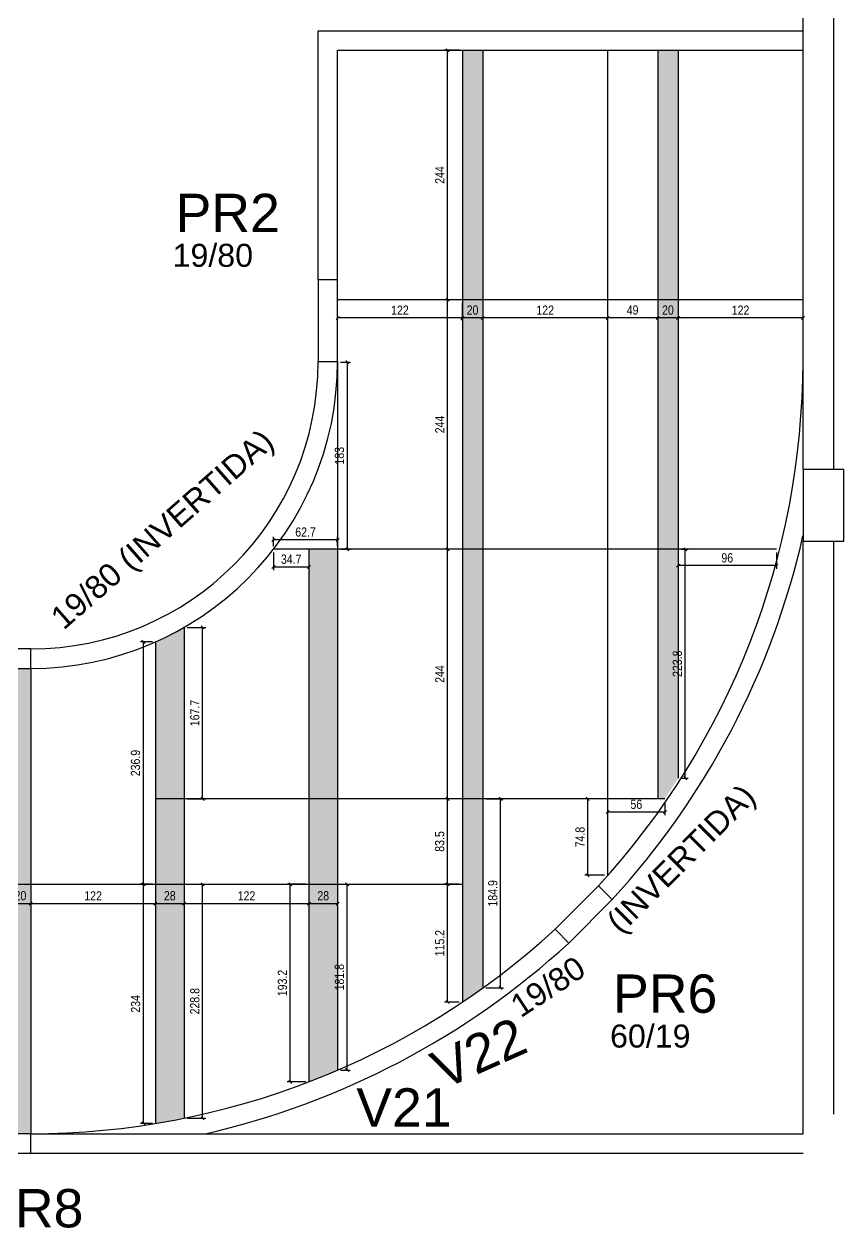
# Model space of a CAD drawing. Extents: x 1137 to 6709, y 1202 to 4823.
# Drawn here: x 4014 to 4815, y 2267 to 3445 of the extents above; entities that cross this region are included whole.
import ezdxf

# ---------------------------------------------------------------- set-up
doc = ezdxf.new("R2010")
doc.units = 0
for name, color, linetype in [('216', 7, 'Continuous'), ('220', 4, 'Continuous'), ('Painéis', 200, 'Continuous'), ('Pilares', 5, 'Continuous'), ('VIGA', 3, 'Continuous')]:
    doc.layers.add(name, color=color, linetype=linetype)
doc.layers.add('Hachura', color=251, linetype='Continuous', lineweight=9)
doc.styles.add('COTA TECNICA-50', font='techl___.ttf', dxfattribs={"height": 9})
doc.styles.get("Standard").update_dxf_attribs({"font": 'arial.ttf'})
doc.dimstyles.new('COTA PAINEL-50', dxfattribs={"dimtxt": 9, "dimasz": 3, "dimexe": 3, "dimexo": 3, "dimgap": 3, "dimtad": 1, "dimdec": 1, "dimzin": 12, "dimdsep": 46, "dimtxsty": 'COTA TECNICA-50', "dimblk1": 'OBLIQUE', "dimblk2": 'OBLIQUE', "dimsah": 1, "dimcen": 0.9, "dimclrd": 4, "dimclre": 4, "dimclrt": 240, "dimadec": 1, "dimazin": 3, "dimtfac": 1, "dimtdec": 1, "dimtmove": 0, "dimatfit": 3, "dimfxl": 1, "dimtolj": 1, "dimtzin": 12, "dimarcsym": 0})

# ---------------------------------------------------------------- blocks, each defined once
blk = doc.blocks.new('_Oblique')
at = {"color": 0, "linetype": 'ByBlock', "lineweight": -2}
blk.add_line((-0.5, -0.5), (0.5, 0.5), dxfattribs=at)
blk = doc.blocks.new('*D284')
at = {"color": 4, "lineweight": -2, "transparency": 16777216}
blk.add_line((4000.2, 2584.6), (4020.2, 2584.6), dxfattribs=at)
at = {"layer": 'Defpoints', "color": 0, "transparency": 16777216}
for p in [(4000.2, 2584.6), (4020.2, 2584.6), (4020.2, 2584.6)]:
    blk.add_point(p, dxfattribs=at)
at = {"color": 4, "lineweight": -2, "transparency": 16777216, "xscale": 3, "yscale": 3, "zscale": 3, "rotation": 180}
blk.add_blockref('_Oblique', (4000.2, 2584.6), dxfattribs=at)
at = {"color": 4, "lineweight": -2, "transparency": 16777216, "xscale": 3, "yscale": 3, "zscale": 3}
blk.add_blockref('_Oblique', (4020.2, 2584.6), dxfattribs=at)
at = {"color": 240, "transparency": 16777216, "insert": (4010.2, 2592.2), "char_height": 9, "attachment_point": 5, "style": 'COTA TECNICA-50'}
blk.add_mtext('\\A1;20', dxfattribs=at)
blk = doc.blocks.new('*D326')
at = {"color": 4, "lineweight": -2, "transparency": 16777216}
for p, q in [((4653.2, 3172), (4653.2, 3154.3)), ((4775.2, 3172), (4775.2, 3154.3)), ((4775.2, 3157.3), (4653.2, 3157.3))]:
    blk.add_line(p, q, dxfattribs=at)
at = {"layer": 'Defpoints', "color": 0, "transparency": 16777216}
for p in [(4653.2, 3175), (4775.2, 3175), (4653.2, 3157.3)]:
    blk.add_point(p, dxfattribs=at)
at = {"color": 4, "lineweight": -2, "transparency": 16777216, "xscale": 3, "yscale": 3, "zscale": 3, "rotation": 180}
blk.add_blockref('_Oblique', (4653.2, 3157.3), dxfattribs=at)
at = {"color": 4, "lineweight": -2, "transparency": 16777216, "xscale": 3, "yscale": 3, "zscale": 3}
blk.add_blockref('_Oblique', (4775.2, 3157.3), dxfattribs=at)
at = {"color": 240, "transparency": 16777216, "insert": (4714.2, 3164.8), "char_height": 9, "attachment_point": 5, "style": 'COTA TECNICA-50'}
blk.add_mtext('\\A1;122', dxfattribs=at)
blk = doc.blocks.new('*D327')
at = {"color": 4, "lineweight": -2, "transparency": 16777216}
for p, q in [((4653.2, 3172), (4653.2, 3154.3)), ((4653.2, 3157.3), (4633.2, 3157.3))]:
    blk.add_line(p, q, dxfattribs=at)
at = {"layer": 'Defpoints', "color": 0, "transparency": 16777216}
for p in [(4653.2, 3175), (4633.2, 3157.3), (4633.2, 3157.3)]:
    blk.add_point(p, dxfattribs=at)
at = {"color": 4, "lineweight": -2, "transparency": 16777216, "xscale": 3, "yscale": 3, "zscale": 3, "rotation": 180}
blk.add_blockref('_Oblique', (4633.2, 3157.3), dxfattribs=at)
at = {"color": 4, "lineweight": -2, "transparency": 16777216, "xscale": 3, "yscale": 3, "zscale": 3}
blk.add_blockref('_Oblique', (4653.2, 3157.3), dxfattribs=at)
at = {"color": 240, "transparency": 16777216, "insert": (4643.2, 3164.9), "char_height": 9, "attachment_point": 5, "style": 'COTA TECNICA-50'}
blk.add_mtext('\\A1;20', dxfattribs=at)
blk = doc.blocks.new('*D328')
at = {"color": 4, "lineweight": -2, "transparency": 16777216}
blk.add_line((4442.2, 3157.3), (4320.2, 3157.3), dxfattribs=at)
at = {"layer": 'Defpoints', "color": 0, "transparency": 16777216}
for p in [(4320.2, 3157.3), (4320.2, 3157.3), (4442.2, 3157.3)]:
    blk.add_point(p, dxfattribs=at)
at = {"color": 4, "lineweight": -2, "transparency": 16777216, "xscale": 3, "yscale": 3, "zscale": 3, "rotation": 180}
blk.add_blockref('_Oblique', (4320.2, 3157.3), dxfattribs=at)
at = {"color": 4, "lineweight": -2, "transparency": 16777216, "xscale": 3, "yscale": 3, "zscale": 3}
blk.add_blockref('_Oblique', (4442.2, 3157.3), dxfattribs=at)
at = {"color": 240, "transparency": 16777216, "insert": (4381.2, 3164.8), "char_height": 9, "attachment_point": 5, "style": 'COTA TECNICA-50'}
blk.add_mtext('\\A1;122', dxfattribs=at)
blk = doc.blocks.new('*D312')
at = {"color": 4, "lineweight": -2, "transparency": 16777216}
for p, q in [((4653.2, 2928), (4653.2, 2912)), ((4749.2, 2928), (4749.2, 2912)), ((4749.2, 2915), (4653.2, 2915))]:
    blk.add_line(p, q, dxfattribs=at)
at = {"layer": 'Defpoints', "color": 0, "transparency": 16777216}
for p in [(4653.2, 2931), (4749.2, 2931), (4653.2, 2915)]:
    blk.add_point(p, dxfattribs=at)
at = {"color": 4, "lineweight": -2, "transparency": 16777216, "xscale": 3, "yscale": 3, "zscale": 3, "rotation": 180}
blk.add_blockref('_Oblique', (4653.2, 2915), dxfattribs=at)
at = {"color": 4, "lineweight": -2, "transparency": 16777216, "xscale": 3, "yscale": 3, "zscale": 3}
blk.add_blockref('_Oblique', (4749.2, 2915), dxfattribs=at)
at = {"color": 240, "transparency": 16777216, "insert": (4701.2, 2922.6), "char_height": 9, "attachment_point": 5, "style": 'COTA TECNICA-50'}
blk.add_mtext('\\A1;96', dxfattribs=at)
blk = doc.blocks.new('*D323')
at = {"color": 4, "lineweight": -2, "transparency": 16777216}
for p, q in [((4323.2, 3114), (4332.8, 3114)), ((4329.8, 2931), (4329.8, 3114)), ((4323.2, 2931), (4332.8, 2931))]:
    blk.add_line(p, q, dxfattribs=at)
at = {"layer": 'Defpoints', "color": 0, "transparency": 16777216}
for p in [(4320.2, 3114), (4329.8, 3114), (4320.2, 2931)]:
    blk.add_point(p, dxfattribs=at)
at = {"color": 4, "lineweight": -2, "transparency": 16777216, "xscale": 3, "yscale": 3, "zscale": 3}
for p, rotation in [((4329.8, 3114), 90), ((4329.8, 2931), 270)]:
    blk.add_blockref('_Oblique', p, dxfattribs=dict(at, rotation=rotation))
at = {"color": 240, "transparency": 16777216, "insert": (4322.1, 3022.5), "char_height": 9, "attachment_point": 5, "rotation": 90, "style": 'COTA TECNICA-50'}
blk.add_mtext('\\A1;183', dxfattribs=at)
blk = doc.blocks.new('*D324')
at = {"color": 4, "lineweight": -2, "transparency": 16777216}
for p, q in [((4257.6, 2934), (4257.6, 2943.2)), ((4320.2, 2934), (4320.2, 2943.2)), ((4320.2, 2940.2), (4257.6, 2940.2))]:
    blk.add_line(p, q, dxfattribs=at)
at = {"layer": 'Defpoints', "color": 0, "transparency": 16777216}
for p in [(4257.6, 2940.2), (4257.6, 2931), (4320.2, 2931)]:
    blk.add_point(p, dxfattribs=at)
at = {"color": 4, "lineweight": -2, "transparency": 16777216, "xscale": 3, "yscale": 3, "zscale": 3, "rotation": 180}
blk.add_blockref('_Oblique', (4257.6, 2940.2), dxfattribs=at)
at = {"color": 4, "lineweight": -2, "transparency": 16777216, "xscale": 3, "yscale": 3, "zscale": 3}
blk.add_blockref('_Oblique', (4320.2, 2940.2), dxfattribs=at)
at = {"color": 240, "transparency": 16777216, "insert": (4288.9, 2947.8), "char_height": 9, "attachment_point": 5, "style": 'COTA TECNICA-50'}
blk.add_mtext('\\A1;62.7', dxfattribs=at)
blk = doc.blocks.new('*D325')
at = {"color": 4, "lineweight": -2, "transparency": 16777216}
for p, q in [((4257.6, 2928), (4257.6, 2910.6)), ((4292.2, 2928), (4292.2, 2910.6)), ((4292.2, 2913.6), (4257.6, 2913.6))]:
    blk.add_line(p, q, dxfattribs=at)
at = {"layer": 'Defpoints', "color": 0, "transparency": 16777216}
for p in [(4257.6, 2931), (4292.2, 2931), (4257.6, 2913.6)]:
    blk.add_point(p, dxfattribs=at)
at = {"color": 4, "lineweight": -2, "transparency": 16777216, "xscale": 3, "yscale": 3, "zscale": 3, "rotation": 180}
blk.add_blockref('_Oblique', (4257.6, 2913.6), dxfattribs=at)
at = {"color": 4, "lineweight": -2, "transparency": 16777216, "xscale": 3, "yscale": 3, "zscale": 3}
blk.add_blockref('_Oblique', (4292.2, 2913.6), dxfattribs=at)
at = {"color": 240, "transparency": 16777216, "insert": (4274.9, 2921.3), "char_height": 9, "attachment_point": 5, "style": 'COTA TECNICA-50'}
blk.add_mtext('\\A1;34.7', dxfattribs=at)
blk = doc.blocks.new('*D306')
at = {"color": 4, "lineweight": -2, "transparency": 16777216}
for p, q in [((4584.2, 3172), (4584.2, 3154.3)), ((4633.2, 3172), (4633.2, 3154.3)), ((4633.2, 3157.3), (4584.2, 3157.3))]:
    blk.add_line(p, q, dxfattribs=at)
at = {"layer": 'Defpoints', "color": 0, "transparency": 16777216}
for p in [(4584.2, 3175), (4633.2, 3175), (4584.2, 3157.3)]:
    blk.add_point(p, dxfattribs=at)
at = {"color": 4, "lineweight": -2, "transparency": 16777216, "xscale": 3, "yscale": 3, "zscale": 3, "rotation": 180}
blk.add_blockref('_Oblique', (4584.2, 3157.3), dxfattribs=at)
at = {"color": 4, "lineweight": -2, "transparency": 16777216, "xscale": 3, "yscale": 3, "zscale": 3}
blk.add_blockref('_Oblique', (4633.2, 3157.3), dxfattribs=at)
at = {"color": 240, "transparency": 16777216, "insert": (4608.7, 3164.9), "char_height": 9, "attachment_point": 5, "style": 'COTA TECNICA-50'}
blk.add_mtext('\\A1;49', dxfattribs=at)
blk = doc.blocks.new('*D307')
at = {"color": 4, "lineweight": -2, "transparency": 16777216}
for p, q in [((4462.2, 3172), (4462.2, 3154.3)), ((4584.2, 3172), (4584.2, 3154.3)), ((4584.2, 3157.3), (4462.2, 3157.3))]:
    blk.add_line(p, q, dxfattribs=at)
at = {"layer": 'Defpoints', "color": 0, "transparency": 16777216}
for p in [(4462.2, 3175), (4584.2, 3175), (4462.2, 3157.3)]:
    blk.add_point(p, dxfattribs=at)
at = {"color": 4, "lineweight": -2, "transparency": 16777216, "xscale": 3, "yscale": 3, "zscale": 3, "rotation": 180}
blk.add_blockref('_Oblique', (4462.2, 3157.3), dxfattribs=at)
at = {"color": 4, "lineweight": -2, "transparency": 16777216, "xscale": 3, "yscale": 3, "zscale": 3}
blk.add_blockref('_Oblique', (4584.2, 3157.3), dxfattribs=at)
at = {"color": 240, "transparency": 16777216, "insert": (4523.2, 3164.8), "char_height": 9, "attachment_point": 5, "style": 'COTA TECNICA-50'}
blk.add_mtext('\\A1;122', dxfattribs=at)
blk = doc.blocks.new('*D308')
at = {"color": 4, "lineweight": -2, "transparency": 16777216}
for p, q in [((4442.2, 3172), (4442.2, 3154.3)), ((4462.2, 3172), (4462.2, 3154.3)), ((4462.2, 3157.3), (4442.2, 3157.3))]:
    blk.add_line(p, q, dxfattribs=at)
at = {"layer": 'Defpoints', "color": 0, "transparency": 16777216}
for p in [(4442.2, 3175), (4462.2, 3175), (4442.2, 3157.3)]:
    blk.add_point(p, dxfattribs=at)
at = {"color": 4, "lineweight": -2, "transparency": 16777216, "xscale": 3, "yscale": 3, "zscale": 3, "rotation": 180}
blk.add_blockref('_Oblique', (4442.2, 3157.3), dxfattribs=at)
at = {"color": 4, "lineweight": -2, "transparency": 16777216, "xscale": 3, "yscale": 3, "zscale": 3}
blk.add_blockref('_Oblique', (4462.2, 3157.3), dxfattribs=at)
at = {"color": 240, "transparency": 16777216, "insert": (4452.2, 3164.9), "char_height": 9, "attachment_point": 5, "style": 'COTA TECNICA-50'}
blk.add_mtext('\\A1;20', dxfattribs=at)
blk = doc.blocks.new('*D309')
at = {"color": 4, "lineweight": -2, "transparency": 16777216}
for p, q in [((4439.2, 2603.5), (4424.8, 2603.5)), ((4427.8, 2488.3), (4427.8, 2603.5)), ((4439.2, 2488.3), (4424.8, 2488.3))]:
    blk.add_line(p, q, dxfattribs=at)
at = {"layer": 'Defpoints', "color": 0, "transparency": 16777216}
for p in [(4427.8, 2603.5), (4442.2, 2603.5), (4442.2, 2488.3)]:
    blk.add_point(p, dxfattribs=at)
at = {"color": 4, "lineweight": -2, "transparency": 16777216, "xscale": 3, "yscale": 3, "zscale": 3}
for p, rotation in [((4427.8, 2603.5), 90), ((4427.8, 2488.3), 270)]:
    blk.add_blockref('_Oblique', p, dxfattribs=dict(at, rotation=rotation))
at = {"color": 240, "transparency": 16777216, "insert": (4420.2, 2545.9), "char_height": 9, "attachment_point": 5, "rotation": 90, "style": 'COTA TECNICA-50'}
blk.add_mtext('\\A1;115.2', dxfattribs=at)
blk = doc.blocks.new('*D318')
at = {"color": 4, "lineweight": -2, "transparency": 16777216}
for p, q in [((4439.2, 2687), (4424.8, 2687)), ((4427.8, 2603.5), (4427.8, 2687)), ((4439.2, 2603.5), (4424.8, 2603.5))]:
    blk.add_line(p, q, dxfattribs=at)
at = {"layer": 'Defpoints', "color": 0, "transparency": 16777216}
for p in [(4427.8, 2687), (4442.2, 2687), (4442.2, 2603.5)]:
    blk.add_point(p, dxfattribs=at)
at = {"color": 4, "lineweight": -2, "transparency": 16777216, "xscale": 3, "yscale": 3, "zscale": 3}
for p, rotation in [((4427.8, 2687), 90), ((4427.8, 2603.5), 270)]:
    blk.add_blockref('_Oblique', p, dxfattribs=dict(at, rotation=rotation))
at = {"color": 240, "transparency": 16777216, "insert": (4420.1, 2645.3), "char_height": 9, "attachment_point": 5, "rotation": 90, "style": 'COTA TECNICA-50'}
blk.add_mtext('\\A1;83.5', dxfattribs=at)
blk = doc.blocks.new('*D319')
at = {"color": 4, "lineweight": -2, "transparency": 16777216}
for p, q in [((4439.2, 2931), (4424.8, 2931)), ((4427.8, 2687), (4427.8, 2931)), ((4439.2, 2687), (4424.8, 2687))]:
    blk.add_line(p, q, dxfattribs=at)
at = {"layer": 'Defpoints', "color": 0, "transparency": 16777216}
for p in [(4427.8, 2931), (4442.2, 2931), (4442.2, 2687)]:
    blk.add_point(p, dxfattribs=at)
at = {"color": 4, "lineweight": -2, "transparency": 16777216, "xscale": 3, "yscale": 3, "zscale": 3}
for p, rotation in [((4427.8, 2931), 90), ((4427.8, 2687), 270)]:
    blk.add_blockref('_Oblique', p, dxfattribs=dict(at, rotation=rotation))
at = {"color": 240, "transparency": 16777216, "insert": (4420.2, 2809), "char_height": 9, "attachment_point": 5, "rotation": 90, "style": 'COTA TECNICA-50'}
blk.add_mtext('\\A1;244', dxfattribs=at)
blk = doc.blocks.new('*D320')
at = {"color": 4, "lineweight": -2, "transparency": 16777216}
for p, q in [((4439.2, 3175), (4424.8, 3175)), ((4427.8, 2931), (4427.8, 3175)), ((4439.2, 2931), (4424.8, 2931))]:
    blk.add_line(p, q, dxfattribs=at)
at = {"layer": 'Defpoints', "color": 0, "transparency": 16777216}
for p in [(4427.8, 3175), (4442.2, 3175), (4442.2, 2931)]:
    blk.add_point(p, dxfattribs=at)
at = {"color": 4, "lineweight": -2, "transparency": 16777216, "xscale": 3, "yscale": 3, "zscale": 3}
for p, rotation in [((4427.8, 3175), 90), ((4427.8, 2931), 270)]:
    blk.add_blockref('_Oblique', p, dxfattribs=dict(at, rotation=rotation))
at = {"color": 240, "transparency": 16777216, "insert": (4420.2, 3053), "char_height": 9, "attachment_point": 5, "rotation": 90, "style": 'COTA TECNICA-50'}
blk.add_mtext('\\A1;244', dxfattribs=at)
blk = doc.blocks.new('*D321')
at = {"color": 4, "lineweight": -2, "transparency": 16777216}
for p, q in [((4439.2, 3419), (4424.8, 3419)), ((4427.8, 3175), (4427.8, 3419)), ((4439.2, 3175), (4424.8, 3175))]:
    blk.add_line(p, q, dxfattribs=at)
at = {"layer": 'Defpoints', "color": 0, "transparency": 16777216}
for p in [(4427.8, 3419), (4442.2, 3419), (4442.2, 3175)]:
    blk.add_point(p, dxfattribs=at)
at = {"color": 4, "lineweight": -2, "transparency": 16777216, "xscale": 3, "yscale": 3, "zscale": 3}
for p, rotation in [((4427.8, 3419), 90), ((4427.8, 3175), 270)]:
    blk.add_blockref('_Oblique', p, dxfattribs=dict(at, rotation=rotation))
at = {"color": 240, "transparency": 16777216, "insert": (4420.2, 3297), "char_height": 9, "attachment_point": 5, "rotation": 90, "style": 'COTA TECNICA-50'}
blk.add_mtext('\\A1;244', dxfattribs=at)
blk = doc.blocks.new('*D322')
at = {"color": 4, "lineweight": -2, "transparency": 16777216}
for p, q in [((4584.2, 2684), (4584.2, 2671)), ((4640.3, 2684), (4640.3, 2671)), ((4640.3, 2674), (4584.2, 2674))]:
    blk.add_line(p, q, dxfattribs=at)
at = {"layer": 'Defpoints', "color": 0, "transparency": 16777216}
for p in [(4584.2, 2687), (4640.3, 2687), (4584.2, 2674)]:
    blk.add_point(p, dxfattribs=at)
at = {"color": 4, "lineweight": -2, "transparency": 16777216, "xscale": 3, "yscale": 3, "zscale": 3, "rotation": 180}
blk.add_blockref('_Oblique', (4584.2, 2674), dxfattribs=at)
at = {"color": 4, "lineweight": -2, "transparency": 16777216, "xscale": 3, "yscale": 3, "zscale": 3}
blk.add_blockref('_Oblique', (4640.3, 2674), dxfattribs=at)
at = {"color": 240, "transparency": 16777216, "insert": (4612.3, 2681.6), "char_height": 9, "attachment_point": 5, "style": 'COTA TECNICA-50'}
blk.add_mtext('\\A1;56', dxfattribs=at)
blk = doc.blocks.new('*D313')
at = {"color": 4, "lineweight": -2, "transparency": 16777216}
for p, q in [((4581.2, 2687), (4561.8, 2687)), ((4564.8, 2612.3), (4564.8, 2687)), ((4581.2, 2612.3), (4561.8, 2612.3))]:
    blk.add_line(p, q, dxfattribs=at)
at = {"layer": 'Defpoints', "color": 0, "transparency": 16777216}
for p in [(4564.8, 2687), (4584.2, 2687), (4584.2, 2612.3)]:
    blk.add_point(p, dxfattribs=at)
at = {"color": 4, "lineweight": -2, "transparency": 16777216, "xscale": 3, "yscale": 3, "zscale": 3}
for p, rotation in [((4564.8, 2687), 90), ((4564.8, 2612.3), 270)]:
    blk.add_blockref('_Oblique', p, dxfattribs=dict(at, rotation=rotation))
at = {"color": 240, "transparency": 16777216, "insert": (4557.3, 2649.6), "char_height": 9, "attachment_point": 5, "rotation": 90, "style": 'COTA TECNICA-50'}
blk.add_mtext('\\A1;74.8', dxfattribs=at)
blk = doc.blocks.new('*D314')
at = {"color": 4, "lineweight": -2, "transparency": 16777216}
for p, q in [((4656.2, 2931), (4663.1, 2931)), ((4660.1, 2707.2), (4660.1, 2931)), ((4656.2, 2707.2), (4663.1, 2707.2))]:
    blk.add_line(p, q, dxfattribs=at)
at = {"layer": 'Defpoints', "color": 0, "transparency": 16777216}
for p in [(4653.2, 2931), (4660.1, 2931), (4653.2, 2707.2)]:
    blk.add_point(p, dxfattribs=at)
at = {"color": 4, "lineweight": -2, "transparency": 16777216, "xscale": 3, "yscale": 3, "zscale": 3}
for p, rotation in [((4660.1, 2931), 90), ((4660.1, 2707.2), 270)]:
    blk.add_blockref('_Oblique', p, dxfattribs=dict(at, rotation=rotation))
at = {"color": 240, "transparency": 16777216, "insert": (4652.4, 2819.1), "char_height": 9, "attachment_point": 5, "rotation": 90, "style": 'COTA TECNICA-50'}
blk.add_mtext('\\A1;223.8', dxfattribs=at)
blk = doc.blocks.new('*D315')
at = {"color": 4, "lineweight": -2, "transparency": 16777216}
for p, q in [((4465.2, 2687), (4482.6, 2687)), ((4479.6, 2502.2), (4479.6, 2687)), ((4465.2, 2502.2), (4482.6, 2502.2))]:
    blk.add_line(p, q, dxfattribs=at)
at = {"layer": 'Defpoints', "color": 0, "transparency": 16777216}
for p in [(4462.2, 2687), (4479.6, 2687), (4462.2, 2502.2)]:
    blk.add_point(p, dxfattribs=at)
at = {"color": 4, "lineweight": -2, "transparency": 16777216, "xscale": 3, "yscale": 3, "zscale": 3}
for p, rotation in [((4479.6, 2687), 90), ((4479.6, 2502.2), 270)]:
    blk.add_blockref('_Oblique', p, dxfattribs=dict(at, rotation=rotation))
at = {"color": 240, "transparency": 16777216, "insert": (4472, 2594.6), "char_height": 9, "attachment_point": 5, "rotation": 90, "style": 'COTA TECNICA-50'}
blk.add_mtext('\\A1;184.9', dxfattribs=at)
blk = doc.blocks.new('*D316')
at = {"color": 4, "lineweight": -2, "transparency": 16777216}
for p, q in [((4323.2, 2603.5), (4332.6, 2603.5)), ((4329.6, 2421.8), (4329.6, 2603.5)), ((4323.2, 2421.8), (4332.6, 2421.8))]:
    blk.add_line(p, q, dxfattribs=at)
at = {"layer": 'Defpoints', "color": 0, "transparency": 16777216}
for p in [(4320.2, 2603.5), (4329.6, 2603.5), (4320.2, 2421.8)]:
    blk.add_point(p, dxfattribs=at)
at = {"color": 4, "lineweight": -2, "transparency": 16777216, "xscale": 3, "yscale": 3, "zscale": 3}
for p, rotation in [((4329.6, 2603.5), 90), ((4329.6, 2421.8), 270)]:
    blk.add_blockref('_Oblique', p, dxfattribs=dict(at, rotation=rotation))
at = {"color": 240, "transparency": 16777216, "insert": (4322.1, 2512.6), "char_height": 9, "attachment_point": 5, "rotation": 90, "style": 'COTA TECNICA-50'}
blk.add_mtext('\\A1;181.8', dxfattribs=at)
blk = doc.blocks.new('*D317')
at = {"color": 4, "lineweight": -2, "transparency": 16777216}
for p, q in [((4289.2, 2603.5), (4271, 2603.5)), ((4274, 2410.3), (4274, 2603.5)), ((4289.2, 2410.3), (4271, 2410.3))]:
    blk.add_line(p, q, dxfattribs=at)
at = {"layer": 'Defpoints', "color": 0, "transparency": 16777216}
for p in [(4274, 2603.5), (4292.2, 2603.5), (4292.2, 2410.3)]:
    blk.add_point(p, dxfattribs=at)
at = {"color": 4, "lineweight": -2, "transparency": 16777216, "xscale": 3, "yscale": 3, "zscale": 3}
for p, rotation in [((4274, 2603.5), 90), ((4274, 2410.3), 270)]:
    blk.add_blockref('_Oblique', p, dxfattribs=dict(at, rotation=rotation))
at = {"color": 240, "transparency": 16777216, "insert": (4266.3, 2506.9), "char_height": 9, "attachment_point": 5, "rotation": 90, "style": 'COTA TECNICA-50'}
blk.add_mtext('\\A1;193.2', dxfattribs=at)
blk = doc.blocks.new('*D310')
at = {"color": 4, "lineweight": -2, "transparency": 16777216}
for p, q in [((4173.2, 2603.5), (4191.3, 2603.5)), ((4188.3, 2374.7), (4188.3, 2603.5)), ((4173.2, 2374.7), (4191.3, 2374.7))]:
    blk.add_line(p, q, dxfattribs=at)
at = {"layer": 'Defpoints', "color": 0, "transparency": 16777216}
for p in [(4170.2, 2603.5), (4188.3, 2603.5), (4170.2, 2374.7)]:
    blk.add_point(p, dxfattribs=at)
at = {"color": 4, "lineweight": -2, "transparency": 16777216, "xscale": 3, "yscale": 3, "zscale": 3}
for p, rotation in [((4188.3, 2603.5), 90), ((4188.3, 2374.7), 270)]:
    blk.add_blockref('_Oblique', p, dxfattribs=dict(at, rotation=rotation))
at = {"color": 240, "transparency": 16777216, "insert": (4180.7, 2489.1), "char_height": 9, "attachment_point": 5, "rotation": 90, "style": 'COTA TECNICA-50'}
blk.add_mtext('\\A1;228.8', dxfattribs=at)
blk = doc.blocks.new('*D311')
at = {"color": 4, "lineweight": -2, "transparency": 16777216}
for p, q in [((4139.2, 2603.5), (4127.5, 2603.5)), ((4130.5, 2369.6), (4130.5, 2603.5)), ((4139.2, 2369.6), (4127.5, 2369.6))]:
    blk.add_line(p, q, dxfattribs=at)
at = {"layer": 'Defpoints', "color": 0, "transparency": 16777216}
for p in [(4130.5, 2603.5), (4142.2, 2603.5), (4142.2, 2369.6)]:
    blk.add_point(p, dxfattribs=at)
at = {"color": 4, "lineweight": -2, "transparency": 16777216, "xscale": 3, "yscale": 3, "zscale": 3}
for p, rotation in [((4130.5, 2603.5), 90), ((4130.5, 2369.6), 270)]:
    blk.add_blockref('_Oblique', p, dxfattribs=dict(at, rotation=rotation))
at = {"color": 240, "transparency": 16777216, "insert": (4122.8, 2486.5), "char_height": 9, "attachment_point": 5, "rotation": 90, "style": 'COTA TECNICA-50'}
blk.add_mtext('\\A1;234', dxfattribs=at)
blk = doc.blocks.new('*D329')
at = {"color": 4, "lineweight": -2, "transparency": 16777216}
for p, q in [((4020.2, 2600.5), (4020.2, 2581.6)), ((4142.2, 2600.5), (4142.2, 2581.6)), ((4020.2, 2584.6), (4142.2, 2584.6))]:
    blk.add_line(p, q, dxfattribs=at)
at = {"layer": 'Defpoints', "color": 0, "transparency": 16777216}
for p in [(4020.2, 2603.5), (4142.2, 2603.5), (4142.2, 2584.6)]:
    blk.add_point(p, dxfattribs=at)
at = {"color": 4, "lineweight": -2, "transparency": 16777216, "xscale": 3, "yscale": 3, "zscale": 3, "rotation": 180}
blk.add_blockref('_Oblique', (4020.2, 2584.6), dxfattribs=at)
at = {"color": 4, "lineweight": -2, "transparency": 16777216, "xscale": 3, "yscale": 3, "zscale": 3}
blk.add_blockref('_Oblique', (4142.2, 2584.6), dxfattribs=at)
at = {"color": 240, "transparency": 16777216, "insert": (4081.2, 2592.1), "char_height": 9, "attachment_point": 5, "style": 'COTA TECNICA-50'}
blk.add_mtext('\\A1;122', dxfattribs=at)
blk = doc.blocks.new('*D330')
at = {"color": 4, "lineweight": -2, "transparency": 16777216}
for p, q in [((4142.2, 2600.5), (4142.2, 2581.6)), ((4170.2, 2600.5), (4170.2, 2581.6)), ((4142.2, 2584.6), (4170.2, 2584.6))]:
    blk.add_line(p, q, dxfattribs=at)
at = {"layer": 'Defpoints', "color": 0, "transparency": 16777216}
for p in [(4142.2, 2603.5), (4170.2, 2603.5), (4170.2, 2584.6)]:
    blk.add_point(p, dxfattribs=at)
at = {"color": 4, "lineweight": -2, "transparency": 16777216, "xscale": 3, "yscale": 3, "zscale": 3, "rotation": 180}
blk.add_blockref('_Oblique', (4142.2, 2584.6), dxfattribs=at)
at = {"color": 4, "lineweight": -2, "transparency": 16777216, "xscale": 3, "yscale": 3, "zscale": 3}
blk.add_blockref('_Oblique', (4170.2, 2584.6), dxfattribs=at)
at = {"color": 240, "transparency": 16777216, "insert": (4156.2, 2592.2), "char_height": 9, "attachment_point": 5, "style": 'COTA TECNICA-50'}
blk.add_mtext('\\A1;28', dxfattribs=at)
blk = doc.blocks.new('*D331')
at = {"color": 4, "lineweight": -2, "transparency": 16777216}
for p, q in [((4170.2, 2600.5), (4170.2, 2581.6)), ((4292.2, 2600.5), (4292.2, 2581.6)), ((4170.2, 2584.6), (4292.2, 2584.6))]:
    blk.add_line(p, q, dxfattribs=at)
at = {"layer": 'Defpoints', "color": 0, "transparency": 16777216}
for p in [(4170.2, 2603.5), (4292.2, 2603.5), (4292.2, 2584.6)]:
    blk.add_point(p, dxfattribs=at)
at = {"color": 4, "lineweight": -2, "transparency": 16777216, "xscale": 3, "yscale": 3, "zscale": 3, "rotation": 180}
blk.add_blockref('_Oblique', (4170.2, 2584.6), dxfattribs=at)
at = {"color": 4, "lineweight": -2, "transparency": 16777216, "xscale": 3, "yscale": 3, "zscale": 3}
blk.add_blockref('_Oblique', (4292.2, 2584.6), dxfattribs=at)
at = {"color": 240, "transparency": 16777216, "insert": (4231.2, 2592.1), "char_height": 9, "attachment_point": 5, "style": 'COTA TECNICA-50'}
blk.add_mtext('\\A1;122', dxfattribs=at)
blk = doc.blocks.new('*D332')
at = {"color": 4, "lineweight": -2, "transparency": 16777216}
for p, q in [((4292.2, 2600.5), (4292.2, 2581.6)), ((4320.2, 2600.5), (4320.2, 2581.6)), ((4292.2, 2584.6), (4320.2, 2584.6))]:
    blk.add_line(p, q, dxfattribs=at)
at = {"layer": 'Defpoints', "color": 0, "transparency": 16777216}
for p in [(4292.2, 2603.5), (4320.2, 2603.5), (4320.2, 2584.6)]:
    blk.add_point(p, dxfattribs=at)
at = {"color": 4, "lineweight": -2, "transparency": 16777216, "xscale": 3, "yscale": 3, "zscale": 3, "rotation": 180}
blk.add_blockref('_Oblique', (4292.2, 2584.6), dxfattribs=at)
at = {"color": 4, "lineweight": -2, "transparency": 16777216, "xscale": 3, "yscale": 3, "zscale": 3}
blk.add_blockref('_Oblique', (4320.2, 2584.6), dxfattribs=at)
at = {"color": 240, "transparency": 16777216, "insert": (4306.2, 2592.2), "char_height": 9, "attachment_point": 5, "style": 'COTA TECNICA-50'}
blk.add_mtext('\\A1;28', dxfattribs=at)
blk = doc.blocks.new('*D333')
at = {"color": 4, "lineweight": -2, "transparency": 16777216}
for p, q in [((4173.2, 2854.7), (4191.3, 2854.7)), ((4188.3, 2687), (4188.3, 2854.7)), ((4173.2, 2687), (4191.3, 2687))]:
    blk.add_line(p, q, dxfattribs=at)
at = {"layer": 'Defpoints', "color": 0, "transparency": 16777216}
for p in [(4170.2, 2854.7), (4188.3, 2854.7), (4170.2, 2687)]:
    blk.add_point(p, dxfattribs=at)
at = {"color": 4, "lineweight": -2, "transparency": 16777216, "xscale": 3, "yscale": 3, "zscale": 3}
for p, rotation in [((4188.3, 2854.7), 90), ((4188.3, 2687), 270)]:
    blk.add_blockref('_Oblique', p, dxfattribs=dict(at, rotation=rotation))
at = {"color": 240, "transparency": 16777216, "insert": (4180.7, 2770.9), "char_height": 9, "attachment_point": 5, "rotation": 90, "style": 'COTA TECNICA-50'}
blk.add_mtext('\\A1;167.7', dxfattribs=at)
blk = doc.blocks.new('*D334')
at = {"color": 4, "lineweight": -2, "transparency": 16777216}
for p, q in [((4139.2, 2840.5), (4127.5, 2840.5)), ((4130.5, 2603.5), (4130.5, 2840.5)), ((4139.2, 2603.5), (4127.5, 2603.5))]:
    blk.add_line(p, q, dxfattribs=at)
at = {"layer": 'Defpoints', "color": 0, "transparency": 16777216}
for p in [(4130.5, 2840.5), (4142.2, 2840.5), (4142.2, 2603.5)]:
    blk.add_point(p, dxfattribs=at)
at = {"color": 4, "lineweight": -2, "transparency": 16777216, "xscale": 3, "yscale": 3, "zscale": 3}
for p, rotation in [((4130.5, 2840.5), 90), ((4130.5, 2603.5), 270)]:
    blk.add_blockref('_Oblique', p, dxfattribs=dict(at, rotation=rotation))
at = {"color": 240, "transparency": 16777216, "insert": (4122.7, 2722), "char_height": 9, "attachment_point": 5, "rotation": 90, "style": 'COTA TECNICA-50'}
blk.add_mtext('\\A1;236.9', dxfattribs=at)

msp = doc.modelspace()

# ---------------------------------------------------------------- hatches: boundary and pattern name
at = {"layer": 'Hachura', "linetype": 'ByBlock'}
h = msp.add_hatch(color=256, dxfattribs=at)
h.dxf.hatch_style = 1
h.paths.add_polyline_path([(4653.24, 3175.04), (4633.24, 3175.04), (4633.24, 3419.04), (4653.24, 3419.04)])
h.paths.add_polyline_path([(4633.24, 3175.04), (4653.24, 3175.04), (4653.24, 2931.04), (4633.24, 2931.04)])
h.paths.add_polyline_path([(4633.24, 2931.04), (4653.24, 2931.04), (4653.24, 2707.21, -0.0073979), (4640.29, 2687.04), (4633.24, 2687.04)])
h.paths.add_polyline_path([(4462.24, 2502.19, -0.0080182), (4442.24, 2488.3), (4442.24, 2687.04), (4462.24, 2687.04)])
h.paths.add_polyline_path([(4462.24, 2687.04), (4442.24, 2687.04), (4442.24, 2931.04), (4462.24, 2931.04)])
h.paths.add_polyline_path([(4442.24, 3175.04), (4462.24, 3175.04), (4462.24, 2931.04), (4442.24, 2931.04)])
h.paths.add_polyline_path([(4442.24, 3419.04), (4462.24, 3419.04), (4462.24, 3175.04), (4442.24, 3175.04)])
h.paths.add_polyline_path([(4292.24, 2931.04), (4320.24, 2931.04), (4320.24, 2687.04), (4292.24, 2687.04)])
h.paths.add_polyline_path([(4320.24, 2603.54), (4292.24, 2603.54), (4292.24, 2687.04), (4320.24, 2687.04)])
h.paths.add_polyline_path([(4292.24, 2603.54), (4320.24, 2603.54), (4320.24, 2421.75, -0.0099598), (4292.24, 2410.32)])
h.paths.add_polyline_path([(4142.24, 2603.54), (4170.24, 2603.54), (4170.24, 2374.69, -0.0093742), (4142.24, 2369.56)])
h.paths.add_polyline_path([(4170.24, 2603.54), (4142.24, 2603.54), (4142.24, 2687.04), (4170.24, 2687.04)])
h.paths.add_polyline_path([(4170.24, 2687.04), (4142.24, 2687.04), (4142.24, 2840.47, 0.026205), (4170.24, 2854.73)])
h = msp.add_hatch(color=256, dxfattribs=at)
h.dxf.hatch_style = 1
h.paths.add_polyline_path([(4020.24, 2814.54), (4000.24, 2814.54), (4000.24, 2603.54), (4020.24, 2603.54)])
h.paths.add_polyline_path([(4000.24, 2359.54), (4020.24, 2359.54), (4020.24, 2603.54), (4000.24, 2603.54)])

# ---------------------------------------------------------------- linework, layer by layer
at = {"layer": '220'}
msp.add_lwpolyline([(4775.24, 2939.04), (4815.24, 2939.04), (4815.24, 3009.04), (4775.24, 3009.04), (4775.24, 2939.04)], dxfattribs=at)
at = {"layer": 'Painéis', "linetype": 'ByBlock'}
for p, q in [((4442.24, 3419.04), (4442.24, 2488.3)), ((4462.24, 3419.04), (4462.24, 2502.19)), ((4584.24, 3419.04), (4584.24, 2612.26)), ((4633.24, 3419.04), (4633.24, 2687.04)), ((4653.24, 3419.04), (4653.24, 2707.21)), ((4775.24, 3175.04), (4320.24, 3175.04)), ((4320.24, 3115.04), (4320.24, 2421.75)), ((4749.21, 2931.04), (4257.58, 2931.04)), ((4292.24, 2931.04), (4292.24, 2410.32)), ((4170.24, 2854.73), (4170.24, 2374.69)), ((4142.24, 2840.47), (4142.24, 2369.56)), ((4020.24, 2814.54), (4020.24, 2359.54)), ((4640.29, 2687.04), (4142.24, 2687.04)), ((3088.24, 2603.54), (4442.24, 2603.54))]:
    msp.add_line(p, q, dxfattribs=at)
at = {"layer": 'Pilares'}
for points in [[(4301.24, 3114.54), (4320.24, 3114.54), (4320.24, 3194.54), (4301.24, 3194.54), (4301.24, 3114.54)], [(3960.24, 2814.54), (4020.24, 2814.54), (4020.24, 2833.54), (3960.24, 2833.54), (3960.24, 2814.54)], [(4588.75, 2588.45), (4546.33, 2546.02), (4532.89, 2559.46), (4575.32, 2601.89), (4588.75, 2588.45)], [(3960.24, 2340.54), (4020.24, 2340.54), (4020.24, 2359.54), (3960.24, 2359.54), (3960.24, 2340.54)]]:
    msp.add_lwpolyline(points, dxfattribs=at)
at = {"layer": 'VIGA'}
for p, q in [((4775.24, 3009.04), (4775.24, 3936.04)), ((4805.24, 3009.04), (4805.24, 3936.04)), ((4301.24, 3438.04), (4775.24, 3438.04)), ((4301.24, 3194.54), (4301.24, 3438.04)), ((4320.24, 3194.54), (4320.24, 3419.04)), ((4320.48, 3419.04), (4775.48, 3419.04)), ((4775.24, 2359.52), (4775.24, 2939.04)), ((4805.24, 2378.52), (4805.24, 2939.04)), ((4020.24, 2359.52), (4775.24, 2359.52)), ((4020.24, 2340.54), (4775.24, 2340.54))]:
    msp.add_line(p, q, dxfattribs=at)
for centre, radius, start, end in [((4020.24, 3114.54), 281, 270, 0), ((4020.24, 3114.54), 300, 270, 0), ((4014.06, 3116.07), 761.19, 317.50645, 359.88456), ((4011.77, 3117.71), 782.96, 317.46996, 347.18843), ((4019.44, 3118.85), 759.31, 270.06053, 312.54847), ((4016.14, 3124.76), 784.88, 282.84878, 312.49284)]:
    msp.add_arc(centre, radius, start, end, dxfattribs=at)

# ---------------------------------------------------------------- texts
at = {"layer": '216'}
for s, p in [('19/80', (4158.96, 3207.21)), ('60/19', (4586.61, 2443.78))]:
    msp.add_text(s, height=22.5, dxfattribs=at).set_placement(p)
for s, rotation, p in [('19/80 (INVERTIDA)', 41.237, (4052.35, 2851.31)), ('(INVERTIDA)', 45, (4597.12, 2553.94)), ('19/80', 33.53131, (4499.25, 2472.32))]:
    msp.add_text(s, height=22.5, rotation=rotation, dxfattribs=at).set_placement(p)
at = {"layer": '220'}
for s, p in [('PR2', (4161.93, 3241.19)), ('PR6', (4589.58, 2477.76)), ('V21', (4338.54, 2366.46)), ('PR8', (3969.87, 2267.96))]:
    msp.add_text(s, height=37.5, dxfattribs=at).set_placement(p)
msp.add_text('V22', height=37.5, rotation=24, dxfattribs=at).set_placement((4423.36, 2402.44))

# ---------------------------------------------------------------- dimensions: what is measured, and where the dimension line sits
for base, p1, p2, angle, picture, middle in [((4427.81, 3419.04), (4442.24, 3175.04), (4442.24, 3419.04), 90, '*D321', (4420.24, 3297.04)), ((4320.24, 3157.27), (4442.24, 3157.27), (4320.24, 3157.27), 180, '*D328', (4381.24, 3164.82)), ((4427.81, 3175.04), (4442.24, 2931.04), (4442.24, 3175.04), 90, '*D320', (4420.24, 3053.04)), ((4442.24, 3157.27), (4462.24, 3175.04), (4442.24, 3175.04), 180, '*D308', (4452.24, 3164.86)), ((4462.24, 3157.27), (4584.24, 3175.04), (4462.24, 3175.04), 180, '*D307', (4523.24, 3164.82)), ((4633.24, 3157.27), (4653.24, 3175.04), (4633.24, 3157.27), 180, '*D327', (4643.24, 3164.86)), ((4427.81, 2931.04), (4442.24, 2687.04), (4442.24, 2931.04), 90, '*D319', (4420.24, 2809.04)), ((4427.81, 2687.04), (4442.24, 2603.54), (4442.24, 2687.04), 90, '*D318', (4420.09, 2645.29))]:
    dim = msp.add_linear_dim(base=base, p1=p1, p2=p2, angle=angle, dimstyle='COTA PAINEL-50', override={"dimtmove": 1})
    dim.commit()
    dim.dimension.update_dxf_attribs({"geometry": picture, "text_midpoint": middle})
for base, p1, p2, angle, picture, middle in [((4584.24, 3157.27), (4633.24, 3175.04), (4584.24, 3175.04), 180, '*D306', (4608.74, 3164.86)), ((4653.24, 3157.27), (4775.24, 3175.04), (4653.24, 3175.04), 180, '*D326', (4714.24, 3164.82)), ((4329.79, 3114.04), (4320.24, 2931.04), (4320.24, 3114.04), 90, '*D323', (4322.07, 3022.54)), ((4257.58, 2940.23), (4320.24, 2931.04), (4257.58, 2931.04), 180, '*D324', (4288.91, 2947.82)), ((4660.15, 2931.04), (4653.24, 2707.21), (4653.24, 2931.04), 90, '*D314', (4652.43, 2819.13)), ((4257.58, 2913.63), (4292.24, 2931.04), (4257.58, 2931.04), 180, '*D325', (4274.91, 2921.33)), ((4653.24, 2914.99), (4749.21, 2931.04), (4653.24, 2931.04), 180, '*D312', (4701.22, 2922.61)), ((4188.26, 2854.73), (4170.24, 2687.04), (4170.24, 2854.73), 90, '*D333', (4180.67, 2770.88)), ((4130.46, 2840.47), (4142.24, 2603.54), (4142.24, 2840.47), 90, '*D334', (4122.73, 2722)), ((4479.597, 2687.0382), (4462.2406, 2502.188), (4462.2406, 2687.0382), 90, '*D315', (4472.0049, 2594.6131)), ((4564.84, 2687.04), (4584.24, 2612.26), (4584.24, 2687.04), 90, '*D313', (4557.26, 2649.65)), ((4584.2406, 2673.9583), (4640.2889, 2687.0382), (4584.2406, 2687.0382), 180, '*D322', (4612.2647, 2681.5569)), ((4130.46, 2603.54), (4142.24, 2369.56), (4142.24, 2603.54), 90, '*D311', (4122.76, 2486.55)), ((4188.2636, 2603.5382), (4170.2406, 2374.6947), (4170.2406, 2603.5382), 90, '*D310', (4180.678, 2489.1165)), ((4274.04, 2603.54), (4292.24, 2410.32), (4292.24, 2603.54), 90, '*D317', (4266.32, 2506.93)), ((4329.65, 2603.54), (4320.24, 2421.75), (4320.24, 2603.54), 90, '*D316', (4322.06, 2512.65)), ((4427.81, 2603.54), (4442.24, 2488.3), (4442.24, 2603.54), 90, '*D309', (4420.21, 2545.92))]:
    dim = msp.add_linear_dim(base=base, p1=p1, p2=p2, angle=angle, dimstyle='COTA PAINEL-50')
    dim.commit()
    dim.dimension.update_dxf_attribs({"geometry": picture, "text_midpoint": middle})
dim = msp.add_linear_dim(base=(4142.24, 2584.59), p1=(4020.24, 2603.54), p2=(4142.24, 2603.54), dimstyle='COTA PAINEL-50')
dim.commit()
dim.dimension.update_dxf_attribs({"geometry": '*D329', "text_midpoint": (4081.24, 2592.15)})
for base, p1, p2, picture, middle in [((4170.24, 2584.59), (4142.24, 2603.54), (4170.24, 2603.54), '*D330', (4156.24, 2592.18)), ((4292.24, 2584.59), (4170.24, 2603.54), (4292.24, 2603.54), '*D331', (4231.24, 2592.15)), ((4320.24, 2584.59), (4292.24, 2603.54), (4320.24, 2603.54), '*D332', (4306.24, 2592.18)), ((4020.24, 2584.59), (4000.24, 2584.59), (4020.24, 2584.59), '*D284', (4010.24, 2592.19))]:
    dim = msp.add_linear_dim(base=base, p1=p1, p2=p2, dimstyle='COTA PAINEL-50', override={"dimtmove": 1})
    dim.commit()
    dim.dimension.update_dxf_attribs({"geometry": picture, "text_midpoint": middle})

doc.saveas('drawing.dxf')
